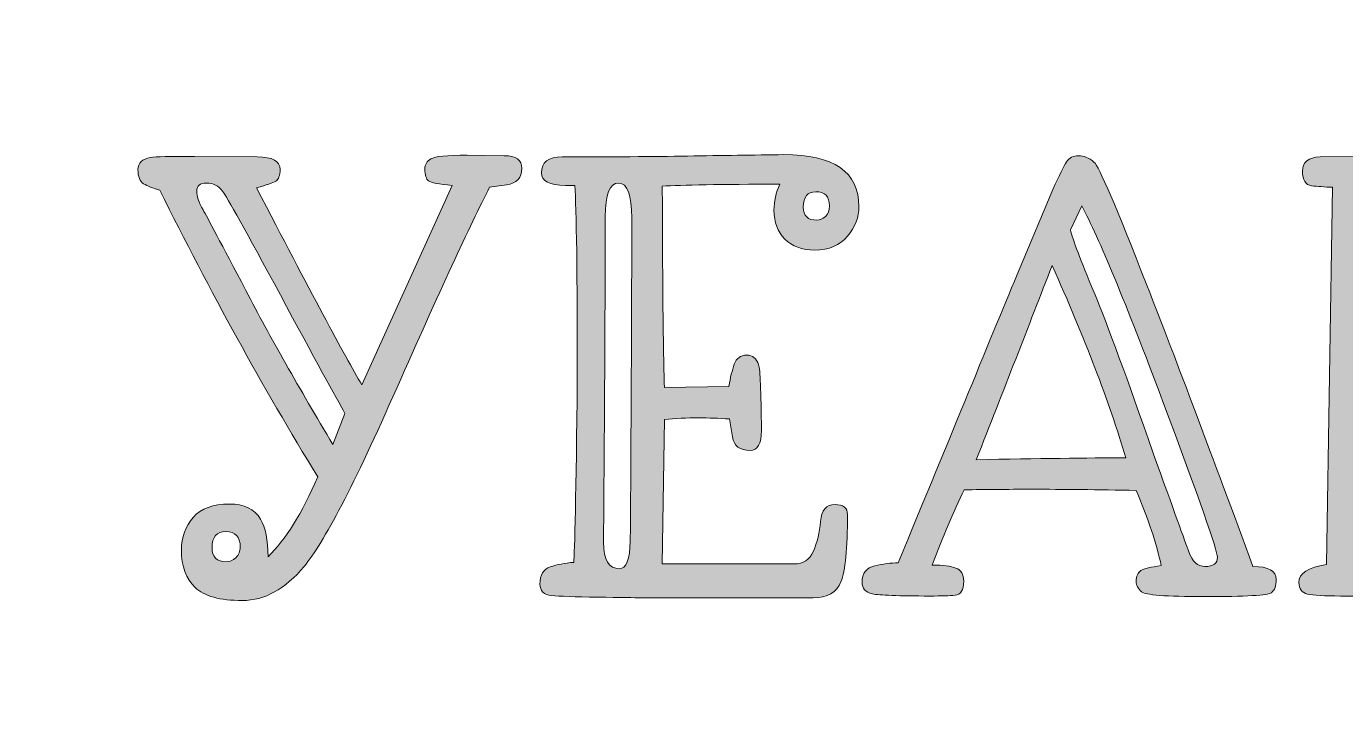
# Model space of a CAD drawing. Extents: x 102 to 840, y -1009 to 255.
# Drawn here: x 302.1 to 501.8, y -266.1 to -161.2 of the extents above; entities that cross this region are included whole.
import ezdxf

# ---------------------------------------------------------------- set-up
doc = ezdxf.new("R2010")
doc.units = 0
doc.header["$MEASUREMENT"] = 0
doc.layers.add('Layer 1', color=7, linetype='Continuous', lineweight=0)

# ---------------------------------------------------------------- blocks, each defined once
blk = doc.blocks.new('Block_7')
at = {"layer": 'Layer 1', "true_color": 0x000000, "transparency": 33554687}
h = blk.add_hatch(color=18, dxfattribs=at)
h.dxf.hatch_style = 2
edge = h.paths.add_edge_path()
edge.add_spline(control_points=[(332.34, -242.3), (332.84, -242.3), (333.32, -242.1), (333.77, -241.69), (334.22, -241.28), (334.45, -240.74), (334.45, -240.06), (334.45, -238.52), (333.71, -237.74), (332.25, -237.74), (330.87, -237.74), (330.19, -238.54), (330.19, -240.15), (330.19, -241.58), (330.9, -242.3), (332.34, -242.3)], knot_values=[0, 0, 0, 0, 1, 1, 1, 2, 2, 2, 3, 3, 3, 4, 4, 4, 5, 5, 5, 5], degree=3, periodic=0)
edge = h.paths.add_edge_path()
edge.add_spline(control_points=[(348.49, -224.57), (348.49, -224.57), (350.3, -219.85), (350.3, -219.85), (348.98, -217.54), (345.72, -211.56), (340.52, -201.91), (335.32, -192.25), (332.4, -187.02), (331.77, -186.2), (331.14, -185.39), (330.33, -184.98), (329.34, -184.98), (328.36, -184.98), (327.87, -185.39), (327.87, -186.2), (327.87, -186.96), (328.18, -187.9), (328.82, -189.01), (329.45, -190.12), (331.61, -194.2), (335.29, -201.23), (338.97, -208.27), (343.37, -216.05), (348.49, -224.57)], knot_values=[0, 0, 0, 0, 1, 1, 1, 2, 2, 2, 3, 3, 3, 4, 4, 4, 5, 5, 5, 6, 6, 6, 7, 7, 7, 8, 8, 8, 8], degree=3, periodic=0)
edge = h.paths.add_edge_path()
edge.add_spline(control_points=[(334.78, -248.17), (331.38, -248.17), (328.99, -247.51), (327.61, -246.19), (326.24, -244.86), (325.55, -242.99), (325.55, -240.57), (325.55, -238.6), (326.14, -236.94), (327.32, -235.59), (328.5, -234.24), (330.33, -233.56), (332.8, -233.56), (335.05, -233.56), (336.62, -234.32), (337.52, -235.84), (338.28, -237.11), (338.66, -239.01), (338.66, -241.54), (341.3, -239.01), (343.81, -234.97), (346.17, -229.43), (337.87, -215.89), (329.91, -201.43), (322.26, -186.03), (321.22, -185.75), (320.41, -185.44), (319.83, -185.08), (319.26, -184.73), (318.97, -184.01), (318.97, -182.91), (318.97, -181.93), (319.6, -181.32), (320.87, -181.1), (321.63, -180.98), (323.85, -180.93), (327.53, -180.93), (327.53, -180.93), (337.02, -181.01), (337.02, -181.01), (339.32, -181.01), (340.48, -181.64), (340.48, -182.91), (340.48, -183.84), (340.26, -184.43), (339.82, -184.68), (339.39, -184.94), (338.42, -185.27), (336.93, -185.7), (345, -201.26), (350.3, -211.19), (352.83, -215.5), (352.83, -215.5), (366.54, -185.32), (366.54, -185.32), (364.51, -185.15), (363.32, -184.92), (362.95, -184.64), (362.59, -184.36), (362.4, -183.75), (362.4, -182.83), (362.4, -182.18), (362.71, -181.67), (363.31, -181.31), (363.91, -180.94), (365.75, -180.76), (368.81, -180.76), (368.81, -180.76), (374.42, -180.84), (374.42, -180.84), (376.19, -180.84), (377.08, -181.48), (377.08, -182.74), (377.08, -184.18), (376.3, -185.01), (374.76, -185.23), (374.76, -185.23), (372.19, -185.61), (372.19, -185.61), (369.26, -191.33), (364.58, -201.46), (358.14, -216), (351.71, -230.55), (347.04, -239.55), (344.14, -243), (341.25, -246.45), (338.13, -248.17), (334.78, -248.17)], knot_values=[0, 0, 0, 0, 1, 1, 1, 2, 2, 2, 3, 3, 3, 4, 4, 4, 5, 5, 5, 6, 6, 6, 7, 7, 7, 8, 8, 8, 9, 9, 9, 10, 10, 10, 11, 11, 11, 12, 12, 12, 13, 13, 13, 14, 14, 14, 15, 15, 15, 16, 16, 16, 17, 17, 17, 18, 18, 18, 19, 19, 19, 20, 20, 20, 21, 21, 21, 22, 22, 22, 23, 23, 23, 24, 24, 24, 25, 25, 25, 26, 26, 26, 27, 27, 27, 28, 28, 28, 29, 29, 29, 29], degree=3, periodic=0)
h = blk.add_hatch(color=18, dxfattribs=at)
h.dxf.hatch_style = 2
edge = h.paths.add_edge_path()
edge.add_spline(control_points=[(421.74, -190.59), (422.18, -190.59), (422.61, -190.41), (423.02, -190.04), (423.43, -189.68), (423.63, -189.14), (423.63, -188.44), (423.63, -187), (422.94, -186.29), (421.57, -186.29), (420.3, -186.29), (419.67, -187.06), (419.67, -188.61), (419.67, -189.93), (420.36, -190.59), (421.74, -190.59)], knot_values=[0, 0, 0, 0, 1, 1, 1, 2, 2, 2, 3, 3, 3, 4, 4, 4, 5, 5, 5, 5], degree=3, periodic=0)
edge = h.paths.add_edge_path()
edge.add_spline(control_points=[(391.84, -243.36), (392.88, -243.36), (393.43, -241.96), (393.48, -239.18), (393.54, -235.83), (393.62, -219.52), (393.74, -190.26), (393.68, -186.74), (393.02, -184.98), (391.75, -184.98), (390.38, -184.98), (389.69, -186.68), (389.69, -190.09), (389.69, -203.4), (389.6, -219.82), (389.43, -239.35), (389.43, -242.02), (390.24, -243.36), (391.84, -243.36)], knot_values=[0, 0, 0, 0, 1, 1, 1, 2, 2, 2, 3, 3, 3, 4, 4, 4, 5, 5, 5, 6, 6, 6, 6], degree=3, periodic=0)
edge = h.paths.add_edge_path()
edge.add_spline(control_points=[(421.19, -247.75), (421.19, -247.75), (395.13, -247.75), (395.13, -247.75), (394.2, -247.75), (392.01, -247.72), (388.55, -247.66), (385.09, -247.61), (382.77, -247.52), (381.59, -247.41), (380.41, -247.3), (379.82, -246.72), (379.82, -245.68), (379.82, -244.3), (380.34, -243.43), (381.38, -243.08), (382.42, -242.73), (383.6, -242.5), (384.92, -242.39), (385.09, -241.06), (385.27, -231.85), (385.47, -214.74), (385.47, -198.67), (385.34, -188.86), (385.09, -185.32), (385.09, -185.32), (383.66, -185.32), (383.66, -185.32), (381.24, -185.32), (380.03, -184.68), (380.03, -183.42), (380.03, -181.81), (381.08, -181.01), (383.19, -181.01), (390.61, -181.01), (396.93, -180.97), (402.15, -180.88), (407.36, -180.8), (412.22, -180.73), (416.72, -180.67), (424.31, -180.67), (428.1, -183.29), (428.1, -188.52), (428.1, -190.13), (427.53, -191.63), (426.37, -193.02), (425.22, -194.41), (423.56, -195.11), (421.4, -195.11), (419.49, -195.11), (417.98, -194.56), (416.89, -193.46), (415.79, -192.37), (415.24, -190.9), (415.24, -189.07), (415.24, -187.75), (415.54, -186.44), (416.13, -185.15), (407.16, -185.15), (401.23, -185.25), (398.33, -185.44), (398.39, -202.05), (398.5, -212.21), (398.67, -215.92), (398.67, -215.92), (408.41, -215.75), (408.41, -215.75), (408.63, -214.43), (408.91, -213.31), (409.23, -212.4), (409.56, -211.48), (410.18, -211.02), (411.11, -211.02), (411.98, -211.02), (412.58, -211.52), (412.92, -212.5), (413.15, -213.15), (413.29, -216.45), (413.34, -222.42), (413.34, -224.45), (412.77, -225.46), (411.61, -225.46), (410.07, -225.46), (409.18, -224.77), (408.96, -223.39), (408.96, -223.39), (408.49, -220.69), (408.49, -220.69), (406.89, -220.58), (405.35, -220.52), (403.86, -220.52), (402, -220.52), (400.27, -220.6), (398.67, -220.77), (398.67, -220.77), (398.33, -242.64), (398.33, -242.64), (398.33, -242.64), (418.28, -242.64), (418.28, -242.64), (419.65, -242.64), (420.63, -241.99), (421.21, -240.7), (421.78, -239.4), (422.14, -237.91), (422.28, -236.2), (422.42, -234.5), (423.15, -233.65), (424.48, -233.65), (425.74, -233.65), (426.37, -234.14), (426.37, -235.13), (426.37, -240.3), (426.04, -243.7), (425.38, -245.32), (424.72, -246.94), (423.32, -247.75), (421.19, -247.75)], knot_values=[0, 0, 0, 0, 1, 1, 1, 2, 2, 2, 3, 3, 3, 4, 4, 4, 5, 5, 5, 6, 6, 6, 7, 7, 7, 8, 8, 8, 9, 9, 9, 10, 10, 10, 11, 11, 11, 12, 12, 12, 13, 13, 13, 14, 14, 14, 15, 15, 15, 16, 16, 16, 17, 17, 17, 18, 18, 18, 19, 19, 19, 20, 20, 20, 21, 21, 21, 22, 22, 22, 23, 23, 23, 24, 24, 24, 25, 25, 25, 26, 26, 26, 27, 27, 27, 28, 28, 28, 29, 29, 29, 30, 30, 30, 31, 31, 31, 32, 32, 32, 33, 33, 33, 34, 34, 34, 35, 35, 35, 36, 36, 36, 37, 37, 37, 38, 38, 38, 39, 39, 39, 39], degree=3, periodic=0)
h = blk.add_hatch(color=18, dxfattribs=at)
h.dxf.hatch_style = 2
edge = h.paths.add_edge_path()
edge.add_spline(control_points=[(480.48, -243.02), (481.74, -243.02), (482.37, -242.55), (482.37, -241.63), (482.37, -240.64), (479.6, -232.74), (474.05, -217.92), (468.49, -203.11), (464.42, -193.28), (461.84, -188.44), (461.84, -188.44), (460.11, -192.07), (460.11, -192.07), (460.45, -193.45), (461.64, -196.61), (463.69, -201.55), (465.74, -206.49), (468.72, -214.6), (472.63, -225.88), (475.7, -234.35), (477.5, -239.33), (478.03, -240.8), (478.56, -242.28), (479.38, -243.02), (480.48, -243.02)], knot_values=[0, 0, 0, 0, 1, 1, 1, 2, 2, 2, 3, 3, 3, 4, 4, 4, 5, 5, 5, 6, 6, 6, 7, 7, 7, 8, 8, 8, 8], degree=3, periodic=0)
edge = h.paths.add_edge_path()
edge.add_spline(control_points=[(445.86, -226.85), (455.24, -226.68), (462.79, -226.58), (468.5, -226.56), (465.97, -218.09), (462.24, -208.38), (457.33, -197.43), (453.81, -206.55), (449.99, -216.36), (445.86, -226.85)], knot_values=[0, 0, 0, 0, 1, 1, 1, 2, 2, 2, 3, 3, 3, 3], degree=3, periodic=0)
edge = h.paths.add_edge_path()
edge.add_spline(control_points=[(480.39, -247.58), (474.57, -247.58), (471.4, -247.33), (470.86, -246.84), (470.33, -246.35), (470.06, -245.82), (470.06, -245.26), (470.06, -244.5), (470.3, -243.96), (470.78, -243.65), (471.26, -243.34), (472.28, -243.09), (473.86, -242.89), (473.15, -239.6), (471.89, -235.8), (470.06, -231.5), (464.3, -231.38), (459, -231.33), (454.16, -231.33), (450.54, -231.33), (447.16, -231.36), (444.04, -231.41), (442.38, -234.76), (440.77, -238.56), (439.19, -242.81), (440.8, -242.81), (441.99, -242.96), (442.78, -243.25), (443.56, -243.55), (443.96, -244.22), (443.96, -245.26), (443.96, -246.58), (443.53, -247.28), (442.67, -247.37), (441.81, -247.45), (440.54, -247.49), (438.86, -247.49), (434.08, -247.49), (431.17, -247.38), (430.13, -247.16), (429.09, -246.93), (428.57, -246.35), (428.57, -245.42), (428.57, -244.05), (429.21, -243.21), (430.49, -242.91), (431.76, -242.62), (432.95, -242.47), (434.05, -242.47), (442.12, -222.88), (448.24, -208.01), (452.43, -197.85), (452.43, -197.85), (457.45, -185.95), (457.45, -185.95), (458.44, -183.75), (459.12, -182.36), (459.52, -181.75), (459.91, -181.15), (460.52, -180.84), (461.33, -180.84), (462.15, -180.84), (462.93, -181.16), (463.67, -181.79), (464.42, -182.43), (467.09, -188.64), (471.68, -200.43), (476.28, -212.22), (481.63, -226.42), (487.73, -243.02), (490.09, -243.02), (491.27, -243.68), (491.27, -245), (491.27, -245.93), (491.03, -246.59), (490.53, -246.99), (490.04, -247.38), (486.66, -247.58), (480.39, -247.58)], knot_values=[0, 0, 0, 0, 1, 1, 1, 2, 2, 2, 3, 3, 3, 4, 4, 4, 5, 5, 5, 6, 6, 6, 7, 7, 7, 8, 8, 8, 9, 9, 9, 10, 10, 10, 11, 11, 11, 12, 12, 12, 13, 13, 13, 14, 14, 14, 15, 15, 15, 16, 16, 16, 17, 17, 17, 18, 18, 18, 19, 19, 19, 20, 20, 20, 21, 21, 21, 22, 22, 22, 23, 23, 23, 24, 24, 24, 25, 25, 25, 26, 26, 26, 26], degree=3, periodic=0)
h = blk.add_hatch(color=18, dxfattribs=at)
h.dxf.hatch_style = 2
edge = h.paths.add_edge_path()
edge.add_spline(control_points=[(540.9, -243.02), (541.41, -243.02), (541.87, -242.82), (542.27, -242.41), (542.68, -242), (542.89, -241.44), (542.89, -240.74), (542.89, -239.25), (542.17, -238.5), (540.74, -238.5), (539.41, -238.5), (538.75, -239.3), (538.75, -240.91), (538.75, -242.32), (539.47, -243.02), (540.9, -243.02)], knot_values=[0, 0, 0, 0, 1, 1, 1, 2, 2, 2, 3, 3, 3, 4, 4, 4, 5, 5, 5, 5], degree=3, periodic=0)
edge = h.paths.add_edge_path()
edge.add_spline(control_points=[(531.59, -219.04), (534.76, -216.57), (536.98, -214.1), (538.25, -211.66), (539.51, -209.21), (540.15, -206.52), (540.15, -203.59), (540.15, -199.26), (538.96, -195.65), (536.6, -192.77), (534.24, -189.88), (531.19, -187.86), (527.45, -186.71), (530.57, -189.52), (532.69, -192.32), (533.8, -195.09), (534.91, -197.86), (535.46, -201.01), (535.46, -204.52), (535.46, -208.21), (535.16, -210.93), (534.56, -212.69), (533.95, -214.45), (532.96, -216.57), (531.59, -219.04)], knot_values=[0, 0, 0, 0, 1, 1, 1, 2, 2, 2, 3, 3, 3, 4, 4, 4, 5, 5, 5, 6, 6, 6, 7, 7, 7, 8, 8, 8, 8], degree=3, periodic=0)
edge = h.paths.add_edge_path()
edge.add_spline(control_points=[(511.22, -224.49), (516.05, -224.32), (519.99, -223.22), (523.02, -221.2), (528.51, -217.62), (531.25, -212.3), (531.25, -205.24), (531.25, -201.22), (530.25, -197.56), (528.25, -194.26), (526.26, -190.97), (523.99, -188.6), (521.46, -187.15), (518.93, -185.7), (516.49, -184.98), (514.13, -184.98), (513.31, -184.98), (512.65, -185.13), (512.15, -185.42), (511.64, -185.72), (511.36, -186.39), (511.3, -187.43), (511.3, -187.43), (511.22, -224.49), (511.22, -224.49)], knot_values=[0, 0, 0, 0, 1, 1, 1, 2, 2, 2, 3, 3, 3, 4, 4, 4, 5, 5, 5, 6, 6, 6, 7, 7, 7, 8, 8, 8, 8], degree=3, periodic=0)
edge = h.paths.add_edge_path()
edge.add_spline(control_points=[(506.96, -242.89), (507.07, -226.18), (507.15, -208.24), (507.21, -189.07), (507.21, -186.48), (506.58, -185.18), (505.31, -185.15), (504.27, -185.15), (503.73, -186.57), (503.67, -189.41), (503.44, -196.45), (503.33, -210.04), (503.33, -230.19), (503.33, -230.19), (503.33, -242.81), (503.33, -242.81), (503.33, -242.81), (506.96, -242.89), (506.96, -242.89)], knot_values=[0, 0, 0, 0, 1, 1, 1, 2, 2, 2, 3, 3, 3, 4, 4, 4, 5, 5, 5, 6, 6, 6, 6], degree=3, periodic=0)
edge = h.paths.add_edge_path()
edge.add_spline(control_points=[(502.99, -247.49), (502.99, -247.49), (501.01, -247.49), (501.01, -247.49), (498.54, -247.49), (496.87, -247.4), (495.99, -247.2), (495.12, -247), (494.69, -246.41), (494.69, -245.42), (494.69, -244.05), (496.08, -243.15), (498.86, -242.72), (498.86, -242.72), (499.79, -185.61), (499.79, -185.61), (498.58, -185.56), (497.52, -185.48), (496.61, -185.38), (495.69, -185.28), (495.24, -184.54), (495.24, -183.16), (495.24, -181.79), (496.12, -181.07), (497.89, -181.01), (497.89, -181.01), (507.68, -180.93), (507.68, -180.93), (513.16, -180.93), (518.53, -181.23), (523.78, -181.83), (529.04, -182.44), (533.78, -184.6), (538.02, -188.31), (542.25, -192.03), (544.36, -197.02), (544.36, -203.3), (544.36, -214.36), (538.37, -222), (526.4, -226.22), (527.78, -232.38), (530.6, -237.36), (534.87, -241.16), (534.87, -238.86), (535.46, -237.12), (536.65, -235.95), (537.83, -234.78), (539.36, -234.2), (541.24, -234.2), (542.84, -234.2), (544.23, -234.84), (545.4, -236.14), (546.56, -237.43), (547.15, -239.08), (547.15, -241.08), (547.15, -243.39), (546.45, -245.09), (545.06, -246.19), (543.67, -247.28), (541.9, -247.83), (539.77, -247.83), (536.03, -247.83), (532.69, -246.19), (529.75, -242.91), (526.81, -239.64), (523.97, -234.59), (521.21, -227.78), (518.15, -228.34), (514.87, -228.86), (511.39, -229.34), (511.33, -231.12), (511.3, -233.21), (511.3, -235.63), (511.3, -238.11), (511.41, -240.44), (511.64, -242.64), (514.39, -242.81), (515.77, -243.65), (515.77, -245.17), (515.77, -246.49), (515.2, -247.2), (514.04, -247.28), (512.89, -247.37), (511.67, -247.41), (510.37, -247.41), (509.08, -247.41), (506.62, -247.44), (502.99, -247.49)], knot_values=[0, 0, 0, 0, 1, 1, 1, 2, 2, 2, 3, 3, 3, 4, 4, 4, 5, 5, 5, 6, 6, 6, 7, 7, 7, 8, 8, 8, 9, 9, 9, 10, 10, 10, 11, 11, 11, 12, 12, 12, 13, 13, 13, 14, 14, 14, 15, 15, 15, 16, 16, 16, 17, 17, 17, 18, 18, 18, 19, 19, 19, 20, 20, 20, 21, 21, 21, 22, 22, 22, 23, 23, 23, 24, 24, 24, 25, 25, 25, 26, 26, 26, 27, 27, 27, 28, 28, 28, 29, 29, 29, 29], degree=3, periodic=0)
at = {"layer": 'Layer 1'}
for points, knots in [([(334.78, -248.17), (331.38, -248.17), (328.99, -247.51), (327.61, -246.19), (326.24, -244.86), (325.55, -242.99), (325.55, -240.57), (325.55, -238.6), (326.14, -236.94), (327.32, -235.59), (328.5, -234.24), (330.33, -233.56), (332.8, -233.56), (335.05, -233.56), (336.62, -234.32), (337.52, -235.84), (338.28, -237.11), (338.66, -239.01), (338.66, -241.54), (341.3, -239.01), (343.81, -234.97), (346.17, -229.43), (337.87, -215.89), (329.91, -201.43), (322.26, -186.03), (321.22, -185.75), (320.41, -185.44), (319.83, -185.08), (319.26, -184.73), (318.97, -184.01), (318.97, -182.91), (318.97, -181.93), (319.6, -181.32), (320.87, -181.1), (321.63, -180.98), (323.85, -180.93), (327.53, -180.93), (327.53, -180.93), (337.02, -181.01), (337.02, -181.01), (339.32, -181.01), (340.48, -181.64), (340.48, -182.91), (340.48, -183.84), (340.26, -184.43), (339.82, -184.68), (339.39, -184.94), (338.42, -185.27), (336.93, -185.7), (345, -201.26), (350.3, -211.19), (352.83, -215.5), (352.83, -215.5), (366.54, -185.32), (366.54, -185.32), (364.51, -185.15), (363.32, -184.92), (362.95, -184.64), (362.59, -184.36), (362.4, -183.75), (362.4, -182.83), (362.4, -182.18), (362.71, -181.67), (363.31, -181.31), (363.91, -180.94), (365.75, -180.76), (368.81, -180.76), (368.81, -180.76), (374.42, -180.84), (374.42, -180.84), (376.19, -180.84), (377.08, -181.48), (377.08, -182.74), (377.08, -184.18), (376.3, -185.01), (374.76, -185.23), (374.76, -185.23), (372.19, -185.61), (372.19, -185.61), (369.26, -191.33), (364.58, -201.46), (358.14, -216), (351.71, -230.55), (347.04, -239.55), (344.14, -243), (341.25, -246.45), (338.13, -248.17), (334.78, -248.17)], [0, 0, 0, 0, 1, 1, 1, 2, 2, 2, 3, 3, 3, 4, 4, 4, 5, 5, 5, 6, 6, 6, 7, 7, 7, 8, 8, 8, 9, 9, 9, 10, 10, 10, 11, 11, 11, 12, 12, 12, 13, 13, 13, 14, 14, 14, 15, 15, 15, 16, 16, 16, 17, 17, 17, 18, 18, 18, 19, 19, 19, 20, 20, 20, 21, 21, 21, 22, 22, 22, 23, 23, 23, 24, 24, 24, 25, 25, 25, 26, 26, 26, 27, 27, 27, 28, 28, 28, 29, 29, 29, 29]), ([(421.19, -247.75), (421.19, -247.75), (395.13, -247.75), (395.13, -247.75), (394.2, -247.75), (392.01, -247.72), (388.55, -247.66), (385.09, -247.61), (382.77, -247.52), (381.59, -247.41), (380.41, -247.3), (379.82, -246.72), (379.82, -245.68), (379.82, -244.3), (380.34, -243.43), (381.38, -243.08), (382.42, -242.73), (383.6, -242.5), (384.92, -242.39), (385.09, -241.06), (385.27, -231.85), (385.47, -214.74), (385.47, -198.67), (385.34, -188.86), (385.09, -185.32), (385.09, -185.32), (383.66, -185.32), (383.66, -185.32), (381.24, -185.32), (380.03, -184.68), (380.03, -183.42), (380.03, -181.81), (381.08, -181.01), (383.19, -181.01), (390.61, -181.01), (396.93, -180.97), (402.15, -180.88), (407.36, -180.8), (412.22, -180.73), (416.72, -180.67), (424.31, -180.67), (428.1, -183.29), (428.1, -188.52), (428.1, -190.13), (427.53, -191.63), (426.37, -193.02), (425.22, -194.41), (423.56, -195.11), (421.4, -195.11), (419.49, -195.11), (417.98, -194.56), (416.89, -193.46), (415.79, -192.37), (415.24, -190.9), (415.24, -189.07), (415.24, -187.75), (415.54, -186.44), (416.13, -185.15), (407.16, -185.15), (401.23, -185.25), (398.33, -185.44), (398.39, -202.05), (398.5, -212.21), (398.67, -215.92), (398.67, -215.92), (408.41, -215.75), (408.41, -215.75), (408.63, -214.43), (408.91, -213.31), (409.23, -212.4), (409.56, -211.48), (410.18, -211.02), (411.11, -211.02), (411.98, -211.02), (412.58, -211.52), (412.92, -212.5), (413.15, -213.15), (413.29, -216.45), (413.34, -222.42), (413.34, -224.45), (412.77, -225.46), (411.61, -225.46), (410.07, -225.46), (409.18, -224.77), (408.96, -223.39), (408.96, -223.39), (408.49, -220.69), (408.49, -220.69), (406.89, -220.58), (405.35, -220.52), (403.86, -220.52), (402, -220.52), (400.27, -220.6), (398.67, -220.77), (398.67, -220.77), (398.33, -242.64), (398.33, -242.64), (398.33, -242.64), (418.28, -242.64), (418.28, -242.64), (419.65, -242.64), (420.63, -241.99), (421.21, -240.7), (421.78, -239.4), (422.14, -237.91), (422.28, -236.2), (422.42, -234.5), (423.15, -233.65), (424.48, -233.65), (425.74, -233.65), (426.37, -234.14), (426.37, -235.13), (426.37, -240.3), (426.04, -243.7), (425.38, -245.32), (424.72, -246.94), (423.32, -247.75), (421.19, -247.75)], [0, 0, 0, 0, 1, 1, 1, 2, 2, 2, 3, 3, 3, 4, 4, 4, 5, 5, 5, 6, 6, 6, 7, 7, 7, 8, 8, 8, 9, 9, 9, 10, 10, 10, 11, 11, 11, 12, 12, 12, 13, 13, 13, 14, 14, 14, 15, 15, 15, 16, 16, 16, 17, 17, 17, 18, 18, 18, 19, 19, 19, 20, 20, 20, 21, 21, 21, 22, 22, 22, 23, 23, 23, 24, 24, 24, 25, 25, 25, 26, 26, 26, 27, 27, 27, 28, 28, 28, 29, 29, 29, 30, 30, 30, 31, 31, 31, 32, 32, 32, 33, 33, 33, 34, 34, 34, 35, 35, 35, 36, 36, 36, 37, 37, 37, 38, 38, 38, 39, 39, 39, 39]), ([(480.39, -247.58), (474.57, -247.58), (471.4, -247.33), (470.86, -246.84), (470.33, -246.35), (470.06, -245.82), (470.06, -245.26), (470.06, -244.5), (470.3, -243.96), (470.78, -243.65), (471.26, -243.34), (472.28, -243.09), (473.86, -242.89), (473.15, -239.6), (471.89, -235.8), (470.06, -231.5), (464.3, -231.38), (459, -231.33), (454.16, -231.33), (450.54, -231.33), (447.16, -231.36), (444.04, -231.41), (442.38, -234.76), (440.77, -238.56), (439.19, -242.81), (440.8, -242.81), (441.99, -242.96), (442.78, -243.25), (443.56, -243.55), (443.96, -244.22), (443.96, -245.26), (443.96, -246.58), (443.53, -247.28), (442.67, -247.37), (441.81, -247.45), (440.54, -247.49), (438.86, -247.49), (434.08, -247.49), (431.17, -247.38), (430.13, -247.16), (429.09, -246.93), (428.57, -246.35), (428.57, -245.42), (428.57, -244.05), (429.21, -243.21), (430.49, -242.91), (431.76, -242.62), (432.95, -242.47), (434.05, -242.47), (442.12, -222.88), (448.24, -208.01), (452.43, -197.85), (452.43, -197.85), (457.45, -185.95), (457.45, -185.95), (458.44, -183.75), (459.12, -182.36), (459.52, -181.75), (459.91, -181.15), (460.52, -180.84), (461.33, -180.84), (462.15, -180.84), (462.93, -181.16), (463.67, -181.79), (464.42, -182.43), (467.09, -188.64), (471.68, -200.43), (476.28, -212.22), (481.63, -226.42), (487.73, -243.02), (490.09, -243.02), (491.27, -243.68), (491.27, -245), (491.27, -245.93), (491.03, -246.59), (490.53, -246.99), (490.04, -247.38), (486.66, -247.58), (480.39, -247.58)], [0, 0, 0, 0, 1, 1, 1, 2, 2, 2, 3, 3, 3, 4, 4, 4, 5, 5, 5, 6, 6, 6, 7, 7, 7, 8, 8, 8, 9, 9, 9, 10, 10, 10, 11, 11, 11, 12, 12, 12, 13, 13, 13, 14, 14, 14, 15, 15, 15, 16, 16, 16, 17, 17, 17, 18, 18, 18, 19, 19, 19, 20, 20, 20, 21, 21, 21, 22, 22, 22, 23, 23, 23, 24, 24, 24, 25, 25, 25, 26, 26, 26, 26]), ([(502.99, -247.49), (502.99, -247.49), (501.01, -247.49), (501.01, -247.49), (498.54, -247.49), (496.87, -247.4), (495.99, -247.2), (495.12, -247), (494.69, -246.41), (494.69, -245.42), (494.69, -244.05), (496.08, -243.15), (498.86, -242.72), (498.86, -242.72), (499.79, -185.61), (499.79, -185.61), (498.58, -185.56), (497.52, -185.48), (496.61, -185.38), (495.69, -185.28), (495.24, -184.54), (495.24, -183.16), (495.24, -181.79), (496.12, -181.07), (497.89, -181.01), (497.89, -181.01), (507.68, -180.93), (507.68, -180.93), (513.16, -180.93), (518.53, -181.23), (523.78, -181.83), (529.04, -182.44), (533.78, -184.6), (538.02, -188.31), (542.25, -192.03), (544.36, -197.02), (544.36, -203.3), (544.36, -214.36), (538.37, -222), (526.4, -226.22), (527.78, -232.38), (530.6, -237.36), (534.87, -241.16), (534.87, -238.86), (535.46, -237.12), (536.65, -235.95), (537.83, -234.78), (539.36, -234.2), (541.24, -234.2), (542.84, -234.2), (544.23, -234.84), (545.4, -236.14), (546.56, -237.43), (547.15, -239.08), (547.15, -241.08), (547.15, -243.39), (546.45, -245.09), (545.06, -246.19), (543.67, -247.28), (541.9, -247.83), (539.77, -247.83), (536.03, -247.83), (532.69, -246.19), (529.75, -242.91), (526.81, -239.64), (523.97, -234.59), (521.21, -227.78), (518.15, -228.34), (514.87, -228.86), (511.39, -229.34), (511.33, -231.12), (511.3, -233.21), (511.3, -235.63), (511.3, -238.11), (511.41, -240.44), (511.64, -242.64), (514.39, -242.81), (515.77, -243.65), (515.77, -245.17), (515.77, -246.49), (515.2, -247.2), (514.04, -247.28), (512.89, -247.37), (511.67, -247.41), (510.37, -247.41), (509.08, -247.41), (506.62, -247.44), (502.99, -247.49)], [0, 0, 0, 0, 1, 1, 1, 2, 2, 2, 3, 3, 3, 4, 4, 4, 5, 5, 5, 6, 6, 6, 7, 7, 7, 8, 8, 8, 9, 9, 9, 10, 10, 10, 11, 11, 11, 12, 12, 12, 13, 13, 13, 14, 14, 14, 15, 15, 15, 16, 16, 16, 17, 17, 17, 18, 18, 18, 19, 19, 19, 20, 20, 20, 21, 21, 21, 22, 22, 22, 23, 23, 23, 24, 24, 24, 25, 25, 25, 26, 26, 26, 27, 27, 27, 28, 28, 28, 29, 29, 29, 29]), ([(348.49, -224.57), (348.49, -224.57), (350.3, -219.85), (350.3, -219.85), (348.98, -217.54), (345.72, -211.56), (340.52, -201.91), (335.32, -192.25), (332.4, -187.02), (331.77, -186.2), (331.14, -185.39), (330.33, -184.98), (329.34, -184.98), (328.36, -184.98), (327.87, -185.39), (327.87, -186.2), (327.87, -186.96), (328.18, -187.9), (328.82, -189.01), (329.45, -190.12), (331.61, -194.2), (335.29, -201.23), (338.97, -208.27), (343.37, -216.05), (348.49, -224.57)], [0, 0, 0, 0, 1, 1, 1, 2, 2, 2, 3, 3, 3, 4, 4, 4, 5, 5, 5, 6, 6, 6, 7, 7, 7, 8, 8, 8, 8]), ([(391.84, -243.36), (392.88, -243.36), (393.43, -241.96), (393.48, -239.18), (393.54, -235.83), (393.62, -219.52), (393.74, -190.26), (393.68, -186.74), (393.02, -184.98), (391.75, -184.98), (390.38, -184.98), (389.69, -186.68), (389.69, -190.09), (389.69, -203.4), (389.6, -219.82), (389.43, -239.35), (389.43, -242.02), (390.24, -243.36), (391.84, -243.36)], [0, 0, 0, 0, 1, 1, 1, 2, 2, 2, 3, 3, 3, 4, 4, 4, 5, 5, 5, 6, 6, 6, 6]), ([(421.74, -190.59), (422.18, -190.59), (422.61, -190.41), (423.02, -190.04), (423.43, -189.68), (423.63, -189.14), (423.63, -188.44), (423.63, -187), (422.94, -186.29), (421.57, -186.29), (420.3, -186.29), (419.67, -187.06), (419.67, -188.61), (419.67, -189.93), (420.36, -190.59), (421.74, -190.59)], [0, 0, 0, 0, 1, 1, 1, 2, 2, 2, 3, 3, 3, 4, 4, 4, 5, 5, 5, 5]), ([(480.48, -243.02), (481.74, -243.02), (482.37, -242.55), (482.37, -241.63), (482.37, -240.64), (479.6, -232.74), (474.05, -217.92), (468.49, -203.11), (464.42, -193.28), (461.84, -188.44), (461.84, -188.44), (460.11, -192.07), (460.11, -192.07), (460.45, -193.45), (461.64, -196.61), (463.69, -201.55), (465.74, -206.49), (468.72, -214.6), (472.63, -225.88), (475.7, -234.35), (477.5, -239.33), (478.03, -240.8), (478.56, -242.28), (479.38, -243.02), (480.48, -243.02)], [0, 0, 0, 0, 1, 1, 1, 2, 2, 2, 3, 3, 3, 4, 4, 4, 5, 5, 5, 6, 6, 6, 7, 7, 7, 8, 8, 8, 8]), ([(445.86, -226.85), (455.24, -226.68), (462.79, -226.58), (468.5, -226.56), (465.97, -218.09), (462.24, -208.38), (457.33, -197.43), (453.81, -206.55), (449.99, -216.36), (445.86, -226.85)], [0, 0, 0, 0, 1, 1, 1, 2, 2, 2, 3, 3, 3, 3]), ([(332.34, -242.3), (332.84, -242.3), (333.32, -242.1), (333.77, -241.69), (334.22, -241.28), (334.45, -240.74), (334.45, -240.06), (334.45, -238.52), (333.71, -237.74), (332.25, -237.74), (330.87, -237.74), (330.19, -238.54), (330.19, -240.15), (330.19, -241.58), (330.9, -242.3), (332.34, -242.3)], [0, 0, 0, 0, 1, 1, 1, 2, 2, 2, 3, 3, 3, 4, 4, 4, 5, 5, 5, 5])]:
    blk.add_open_spline(points, degree=3, knots=knots, dxfattribs=at)
blk = doc.blocks.new('Block_5')
at = {"layer": 'Layer 1'}
blk.add_blockref('Block_7', (0, 0), dxfattribs=at)
blk = doc.blocks.new('Block_0')
at = {"layer": 'Layer 1'}
blk.add_blockref('Block_5', (0, 0), dxfattribs=at)

msp = doc.modelspace()

# ---------------------------------------------------------------- linework, layer by layer
at = {"layer": 'Layer 1', "color": 13, "lineweight": 35, "true_color": 0xcc6053}
msp.add_open_spline([(653.52, 255.03), (653.52, 255.03), (284.62, 255.03), (284.62, 255.03), (284.62, 255.03), (101.73, -4.58), (101.73, -4.58), (101.73, -4.58), (101.73, -1009.15), (101.73, -1009.15), (101.73, -1009.15), (840.42, -1009.15), (840.42, -1009.15), (840.42, -1009.15), (840.42, -4.81), (840.42, -4.81), (840.42, -4.81), (653.52, 255.03), (653.52, 255.03)], degree=3, knots=[0, 0, 0, 0, 1, 1, 1, 2, 2, 2, 3, 3, 3, 4, 4, 4, 5, 5, 5, 6, 6, 6, 6], dxfattribs=at)

# ---------------------------------------------------------------- block references
at = {"layer": 'Layer 1'}
msp.add_blockref('Block_0', (0, 0), dxfattribs=at)

doc.saveas('drawing.dxf')
